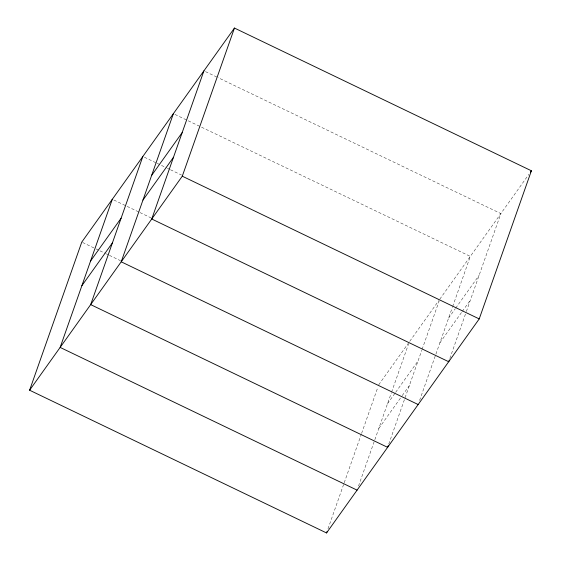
<?xml version="1.0" encoding="UTF-8"?>
<svg xmlns="http://www.w3.org/2000/svg" width="561" height="561" viewBox="0 0 561 561"><rect width="100%" height="100%" fill="white"/><g stroke="black" fill="none" stroke-linecap="round" stroke-linejoin="round"><path stroke-width="0.42" stroke-dasharray="2.81 2.1" d="M327.996 528.834L343.935 483.568M344.223 482.748L361.326 434.186M361.614 433.365L377.848 387.272M358.528 486.029L391.283 393.03M391.571 392.202L408.667 343.648M388.773 444.046L421.816 350.225M422.103 349.398L439.207 300.843M419.6 400.421L452.355 307.414M452.643 306.594L470.321 256.391L201.027 126.947M449.845 358.437L466.079 312.344M466.366 311.523L500.854 213.587L218.138 77.691M378.717 384.804L408.233 343.43M409.761 341.291L438.765 300.626M439.789 299.195L528.848 174.345M387.511 403.731L395.147 393.03M395.652 392.314L418.05 360.919M448.583 318.115L455.202 308.845M455.707 308.129L479.122 275.311M378.815 428.415L401.718 396.311M402.23 395.603L409.355 385.61M439.887 342.806L461.773 312.133M462.285 311.418L470.427 300.002M205.501 71.612L217.345 77.306M174.962 114.423L200.235 126.569M144.429 157.227L156.274 162.921M157.066 163.3L166.54 167.851M167.332 168.237L169.695 169.373M170.488 169.752L181.547 175.067M113.89 200.032L139.163 212.177M139.955 212.556L151.007 217.871M82.565 242.457L95.202 248.53M95.994 248.909L99.15 250.43M99.942 250.809L105.468 253.467M106.26 253.845L108.631 254.982M109.416 255.36L120.475 260.676"/><path stroke-width="0.84" d="M29.607 390.218L81.78 242.079L234.456 28.05L531.393 170.782L479.22 318.921L326.544 532.95L29.607 390.218L182.283 176.196L234.456 28.05M112.312 199.274L60.146 347.413L357.084 490.146M142.845 156.47L90.679 304.609L387.616 447.341L388.198 445.693M173.384 113.659L121.211 261.805L418.155 404.53M203.916 70.854L151.751 219L448.688 361.726L449.27 360.085M326.544 532.95L327.126 531.302M90.573 260.998L121.113 218.194M151.645 175.39L182.185 132.585M81.878 285.689L112.417 242.885M142.95 200.081L173.489 157.269M530.376 172.206L531.393 170.782M182.283 176.196L479.22 318.921"/></g></svg>
